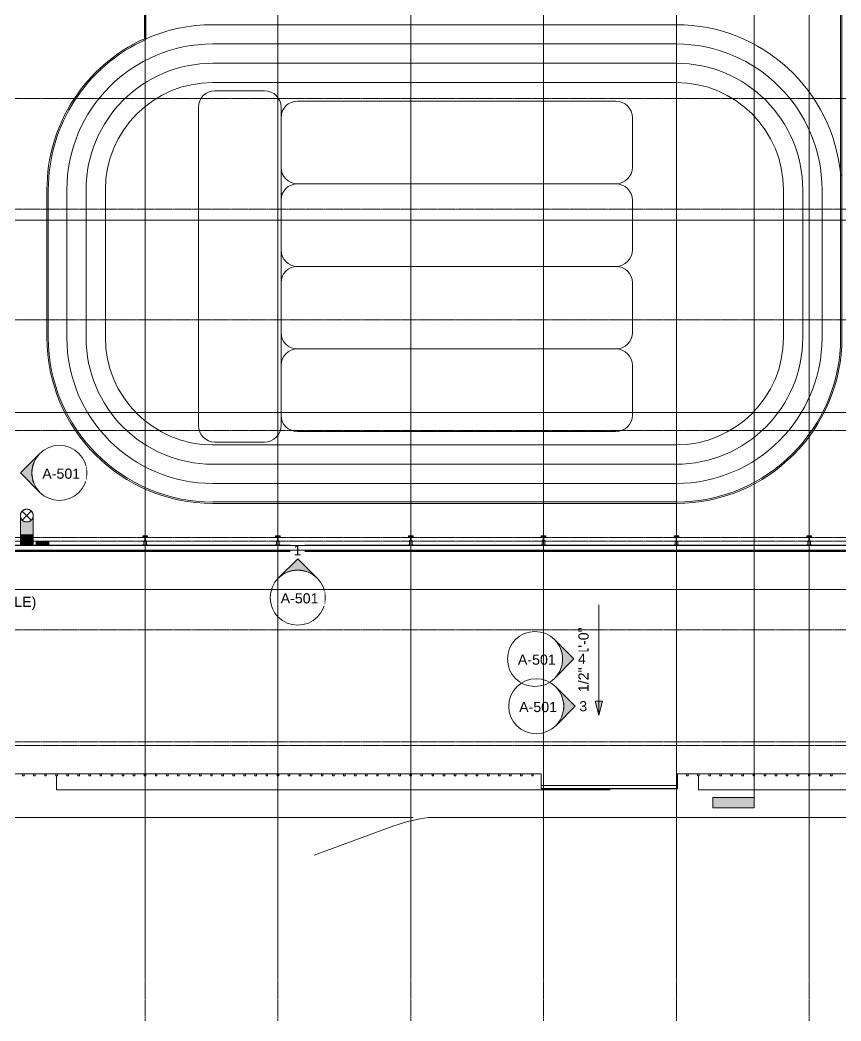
# Model space of a CAD drawing. Header units: inches. Extents: x 21400 to 32519, y -23426 to -19984.
# Drawn here: x 28629 to 30418, y -23396 to -21214 of the extents above; entities that cross this region are included whole.
import ezdxf

# ---------------------------------------------------------------- set-up
doc = ezdxf.new("R2010")
doc.units = ezdxf.units.IN
doc.header["$MEASUREMENT"] = 0
doc.linetypes.add('Grid Line 1_2_', pattern=[0.875, 0.5, -0.125, 0.125, -0.125])
for name, color, linetype, lineweight in [('A-FLOR-HRAL', 11, 'Continuous', 9), ('A-FLOR-OTLN', 90, 'Continuous', 9), ('A-ROOF', 132, 'Continuous', 9), ('A-ROOF-OTLN', 132, 'Continuous', 9), ('A-WALL', 113, 'Continuous', 9), ('Conc', 7, 'Continuous', 9), ('EOP-PR', 4, 'Continuous', 9), ('G-ANNO-DIMS', 111, 'Continuous', 9), ('G-ANNO-SYMB', 111, 'Continuous', 9), ('L-SITE-WALL', 31, 'Continuous', 9), ('M-EQPM-IDEN', 50, 'Continuous', 9), ('M-HVAC-DUCT', 70, 'Continuous', 9), ('M-HVAC-DUCT-ANNO', 70, 'Continuous', 9), ('S-BEAM', 12, 'Continuous', 9), ('S-GRID', 1, 'Continuous', 9)]:
    doc.layers.add(name, color=color, linetype=linetype, lineweight=lineweight)
doc.styles.add('Arial_1', font='arial.ttf', dxfattribs={"height": 22.129491})
pattern_1 = [(225, (30349.074, -22360.053), (23.758788, -23.758788), []), (225, (30349.074, -22396.053), (23.758788, -23.758788), [])]
pattern_2 = [(225, (30059.574, -22360.053), (23.758788, -23.758788), []), (225, (30059.574, -22396.053), (23.758788, -23.758788), [])]
pattern_3 = [(225, (29770.074, -22360.053), (23.758788, -23.758788), []), (225, (29770.074, -22396.053), (23.758788, -23.758788), [])]
pattern_4 = [(225, (29480.574, -22360.053), (23.758788, -23.758788), []), (225, (29480.574, -22396.053), (23.758788, -23.758788), [])]
pattern_5 = [(225, (29191.074, -22360.053), (23.758788, -23.758788), []), (225, (29191.074, -22396.053), (23.758788, -23.758788), [])]
pattern_6 = [(225, (28901.574, -22360.053), (23.758788, -23.758788), []), (225, (28901.574, -22396.053), (23.758788, -23.758788), [])]

# ---------------------------------------------------------------- blocks, each defined once
blk = doc.blocks.new('W-Wide Flange - 8_ WIDE-1052938-Roof Low')
at = {"layer": 'S-BEAM'}
for p, q in [((23088.9, -22349.1), (23082.9, -22349.1)), ((23082.9, -22349.1), (23082.9, -22349.2)), ((23082.9, -22349.2), (23084.6, -22349.2)), ((23082.9, -22349.2), (23082.9, -22350.1)), ((23084.6, -22350.1), (23082.9, -22350.1)), ((23082.9, -22350.1), (23082.9, -22350.2)), ((23082.9, -22350.2), (23088.9, -22350.2)), ((23082.9, -22358.8), (23082.9, -22350.2)), ((23085.5, -22349.2), (23085.5, -22350.1)), ((23086.3, -22350.1), (23086.3, -22349.2)), ((23087.2, -22349.2), (23088.9, -22349.2)), ((23088.9, -22350.1), (23087.2, -22350.1)), ((23088.9, -22349.2), (23088.9, -22349.1)), ((23088.9, -22350.1), (23088.9, -22349.2)), ((23088.9, -22350.2), (23088.9, -22350.1)), ((23088.9, -22358.8), (23088.9, -22350.2))]:
    blk.add_line(p, q, dxfattribs=at)
for centre, start_param, end_param in [((23084.6, -22349.2), 0, 1.570796), ((23084.6, -22350.1), 4.712389, 6.283185), ((23087.2, -22349.2), 1.570796, 3.141593), ((23087.2, -22350.1), 3.141593, 4.712389)]:
    blk.add_ellipse(centre, major_axis=(0.89, 0), ratio=0.041631, start_param=start_param, end_param=end_param, dxfattribs=at)
blk = doc.blocks.new('W-Wide Flange - 8_ WIDE-1052943-Roof Low')
at = {"layer": 'S-BEAM'}
for p, q in [((23378.4, -22348.8), (23372.4, -22348.8)), ((23372.4, -22348.8), (23372.4, -22348.9)), ((23372.4, -22348.9), (23374.1, -22348.9)), ((23372.4, -22348.9), (23372.4, -22349.9)), ((23374.1, -22349.9), (23372.4, -22349.9)), ((23372.4, -22349.9), (23372.4, -22349.9)), ((23372.4, -22349.9), (23378.4, -22349.9)), ((23372.4, -22358.8), (23372.4, -22349.9)), ((23375, -22348.9), (23375, -22349.8)), ((23375.8, -22349.8), (23375.8, -22348.9)), ((23376.7, -22348.9), (23378.4, -22348.9)), ((23378.4, -22349.9), (23376.7, -22349.9)), ((23378.4, -22348.9), (23378.4, -22348.8)), ((23378.4, -22349.9), (23378.4, -22348.9)), ((23378.4, -22349.9), (23378.4, -22349.9)), ((23378.4, -22358.8), (23378.4, -22349.9))]:
    blk.add_line(p, q, dxfattribs=at)
for centre, start_param, end_param in [((23374.1, -22348.9), 0, 1.570796), ((23374.1, -22349.8), 4.712389, 6.283185), ((23376.7, -22348.9), 1.570796, 3.141593), ((23376.7, -22349.8), 3.141593, 4.712389)]:
    blk.add_ellipse(centre, major_axis=(0.89, 0), ratio=0.041631, start_param=start_param, end_param=end_param, dxfattribs=at)
blk = doc.blocks.new('W-Wide Flange - 8_ WIDE-1052948-Roof Low')
at = {"layer": 'S-BEAM'}
for p, q in [((23661.9, -22348.6), (23663.6, -22348.6)), ((23667.9, -22348.6), (23661.9, -22348.6)), ((23661.9, -22348.6), (23661.9, -22348.6)), ((23661.9, -22348.6), (23661.9, -22349.6)), ((23663.6, -22349.6), (23661.9, -22349.6)), ((23661.9, -22349.6), (23661.9, -22349.6)), ((23661.9, -22349.6), (23667.9, -22349.6)), ((23661.9, -22358.8), (23661.9, -22349.6)), ((23664.5, -22348.6), (23664.5, -22349.5)), ((23665.3, -22349.5), (23665.3, -22348.6)), ((23666.2, -22348.6), (23667.9, -22348.6)), ((23667.9, -22349.6), (23666.2, -22349.6)), ((23667.9, -22348.6), (23667.9, -22348.6)), ((23667.9, -22349.6), (23667.9, -22348.6)), ((23667.9, -22349.6), (23667.9, -22349.6)), ((23667.9, -22358.8), (23667.9, -22349.6))]:
    blk.add_line(p, q, dxfattribs=at)
for centre, start_param, end_param in [((23663.6, -22348.6), 0, 1.570796), ((23663.6, -22349.5), 4.712389, 6.283185), ((23666.2, -22348.6), 1.570796, 3.141593), ((23666.2, -22349.5), 3.141593, 4.712389)]:
    blk.add_ellipse(centre, major_axis=(0.89, 0), ratio=0.041631, start_param=start_param, end_param=end_param, dxfattribs=at)
blk = doc.blocks.new('W-Wide Flange - 8_ WIDE-1053124-Roof Low')
at = {"layer": 'S-BEAM'}
for p, q in [((24246.9, -22349.6), (24240.9, -22349.6)), ((24240.9, -22349.6), (24240.9, -22349.7)), ((24240.9, -22349.7), (24242.6, -22349.7)), ((24240.9, -22349.7), (24240.9, -22350.6)), ((24242.6, -22350.6), (24240.9, -22350.6)), ((24240.9, -22350.6), (24240.9, -22350.7)), ((24240.9, -22350.7), (24246.9, -22350.7)), ((24240.9, -22358.8), (24240.9, -22350.7)), ((24243.5, -22349.7), (24243.5, -22350.6)), ((24244.3, -22350.6), (24244.3, -22349.7)), ((24245.2, -22349.7), (24246.9, -22349.7)), ((24246.9, -22350.6), (24245.2, -22350.6)), ((24246.9, -22349.7), (24246.9, -22349.6)), ((24246.9, -22350.6), (24246.9, -22349.7)), ((24246.9, -22350.7), (24246.9, -22350.6)), ((24246.9, -22358.8), (24246.9, -22350.7))]:
    blk.add_line(p, q, dxfattribs=at)
for centre, start_param, end_param in [((24242.6, -22349.7), 0, 1.570796), ((24242.6, -22350.6), 4.712389, 6.283185), ((24245.2, -22349.7), 1.570796, 3.141593), ((24245.2, -22350.6), 3.141593, 4.712389)]:
    blk.add_ellipse(centre, major_axis=(0.89, 0), ratio=0.041631, start_param=start_param, end_param=end_param, dxfattribs=at)
blk = doc.blocks.new('Girt_C - 10_D-1031050-Roof Low')
at = {"layer": 'S-BEAM'}
for p, q in [((26279.3, -22359.6), (22799.4, -22359.6)), ((22791.4, -22369.6), (26273.4, -22369.6))]:
    blk.add_line(p, q, dxfattribs=at)
blk = doc.blocks.new('Round Elbow - 1_5 D-V7-Roof Low')
at = {"layer": 'M-HVAC-DUCT'}
for points in [[(22820.9, -22336.1), (22827.9, -22336.1), (22827.9, -22308.1), (22824.9, -22307.7), (22823.1, -22307.2), (22820.9, -22306.2), (22818.9, -22304.8), (22817.2, -22303.1), (22815.6, -22300.6), (22814.7, -22298.8), (22814.1, -22296.5), (22813.9, -22295), (22813.9, -22336.1), (22818.9, -22336.1)], [(22840, -22336.1), (22841.9, -22336.1), (22841.9, -22294.1), (22841.7, -22296.6), (22840.9, -22299.1), (22839.8, -22301.4), (22838.2, -22303.5), (22836.3, -22305.2), (22834.1, -22306.6), (22831.7, -22307.5), (22829.2, -22308), (22827.9, -22308.1), (22827.9, -22336.1), (22839, -22336.1)]]:
    blk.add_hatch(color=256, dxfattribs=at).paths.add_polyline_path(points, flags=0)
h = blk.add_hatch(color=256, dxfattribs=at)
h.paths.add_polyline_path([(22827.9, -22308.1), (22827.6, -22308), (22827.2, -22308)], flags=0)
h.paths.add_polyline_path([(22829.7, -22307.9), (22830.8, -22307.7), (22830.2, -22307.8)], flags=0)
h.paths.add_polyline_path([(22832.2, -22307.3), (22832.7, -22307.2), (22833.5, -22306.8)], flags=0)
h.paths.add_polyline_path([(22834.5, -22306.4), (22834.9, -22306.2), (22834.6, -22306.3)], flags=0)
h.paths.add_polyline_path([(22836.6, -22305), (22836.9, -22304.8), (22836.7, -22304.8)], flags=0)
h.paths.add_polyline_path([(22838.4, -22303.3), (22839, -22302.5), (22838.7, -22302.9)], flags=0)
h.paths.add_polyline_path([(22839.9, -22301.2), (22840, -22301.1), (22840.6, -22299.9)], flags=0)
h.paths.add_polyline_path([(22841, -22299), (22841, -22298.8), (22841, -22298.9)], flags=0)
h.paths.add_polyline_path([(22841.7, -22296.6), (22841.7, -22296.5), (22841.7, -22296.5)], flags=0)
for p, q in [((22827.9, -22336.1), (22813.9, -22336.1)), ((22841.9, -22336.1), (22827.9, -22336.1))]:
    blk.add_line(p, q, dxfattribs=at)
at = {"layer": 'M-HVAC-DUCT', "flags": 128}
for points in [[(22813.9, -22294.1), (22813.9, -22293.5), (22813.9, -22292.9), (22814, -22292.4), (22814.1, -22291.8), (22814.1, -22291.5)], [(22813.9, -22336.1), (22813.9, -22334.4), (22813.9, -22332.7), (22813.9, -22331), (22813.9, -22329.4), (22813.9, -22327.7), (22813.9, -22326.1), (22813.9, -22324.4), (22813.9, -22322.8), (22813.9, -22321.3), (22813.9, -22319.7), (22813.9, -22318.2), (22813.9, -22316.7), (22813.9, -22315.2), (22813.9, -22313.7), (22813.9, -22312.3), (22813.9, -22311), (22813.9, -22309.6), (22813.9, -22308.4), (22813.9, -22307.1), (22813.9, -22305.9), (22813.9, -22304.8), (22813.9, -22303.7), (22813.9, -22302.6), (22813.9, -22301.6), (22813.9, -22300.7), (22813.9, -22299.8), (22813.9, -22299), (22813.9, -22298.2), (22813.9, -22297.5), (22813.9, -22296.9), (22813.9, -22296.3), (22813.9, -22295.8), (22813.9, -22295.4), (22813.9, -22295), (22813.9, -22294.7), (22813.9, -22294.4), (22813.9, -22294.2), (22813.9, -22294.1), (22813.9, -22294.1)], [(22814.1, -22291.5), (22814.2, -22291.3), (22814.3, -22290.7), (22814.4, -22290.2), (22814.6, -22289.6), (22814.8, -22289.1)], [(22814.8, -22289), (22815, -22288.6), (22815.2, -22288.1), (22815.5, -22287.6), (22815.7, -22287.1), (22816, -22286.6), (22816.3, -22286.1), (22816.7, -22285.7), (22817, -22285.2), (22817.4, -22284.8), (22817.7, -22284.4), (22818.1, -22284), (22818.5, -22283.6), (22819, -22283.3), (22819.4, -22282.9), (22819.9, -22282.6), (22820.3, -22282.3), (22820.8, -22282), (22821.3, -22281.7), (22821.6, -22281.5)], [(22821.7, -22281.5), (22821.8, -22281.5), (22822.3, -22281.2), (22822.8, -22281), (22823.3, -22280.8), (22823.9, -22280.6), (22824.4, -22280.5), (22825, -22280.4), (22825.5, -22280.3), (22826.1, -22280.2), (22826.6, -22280.1), (22827.2, -22280.1), (22827.7, -22280.1), (22827.9, -22280.1)], [(22827.9, -22280.1), (22828.5, -22280.1), (22829, -22280.1), (22829.6, -22280.2), (22830.1, -22280.2), (22830.7, -22280.3), (22831.2, -22280.5), (22831.8, -22280.6), (22832.3, -22280.8), (22832.8, -22281), (22833.3, -22281.2), (22833.9, -22281.4), (22834.4, -22281.6), (22834.8, -22281.9), (22835.3, -22282.2), (22835.8, -22282.5), (22836.3, -22282.8), (22836.7, -22283.2), (22837.1, -22283.5), (22837.5, -22283.9), (22837.9, -22284.3), (22838.3, -22284.7), (22838.7, -22285.1), (22839, -22285.6), (22839.4, -22286), (22839.7, -22286.5), (22840, -22287), (22840.2, -22287.5), (22840.5, -22288), (22840.7, -22288.5), (22840.9, -22289), (22841.1, -22289.5), (22841.3, -22290), (22841.5, -22290.6), (22841.6, -22291.1), (22841.7, -22291.7), (22841.8, -22292.2), (22841.8, -22292.8), (22841.9, -22293.3), (22841.9, -22293.9), (22841.9, -22294.1)], [(22841.9, -22294.1), (22841.9, -22294.2), (22841.9, -22294.4), (22841.9, -22294.6), (22841.9, -22294.9), (22841.9, -22295.3), (22841.9, -22295.7), (22841.9, -22296.2), (22841.9, -22296.7), (22841.9, -22297.4), (22841.9, -22298.1), (22841.9, -22298.8), (22841.9, -22299.6), (22841.9, -22300.5), (22841.9, -22301.4), (22841.9, -22302.4), (22841.9, -22303.4), (22841.9, -22304.5), (22841.9, -22305.6), (22841.9, -22306.8), (22841.9, -22308), (22841.9, -22309.3), (22841.9, -22310.6), (22841.9, -22312), (22841.9, -22313.4), (22841.9, -22314.8), (22841.9, -22316.3), (22841.9, -22317.8), (22841.9, -22319.3), (22841.9, -22320.8), (22841.9, -22322.4), (22841.9, -22324), (22841.9, -22325.6), (22841.9, -22327.3), (22841.9, -22328.9), (22841.9, -22330.6), (22841.9, -22332.2), (22841.9, -22333.9), (22841.9, -22335.6), (22841.9, -22336.1)]]:
    blk.add_lwpolyline(points, dxfattribs=at)
at = {"layer": 'M-HVAC-DUCT'}
for start, end in [(170, 180), (180, 190), (159.3901, 166.2756), (193.7244, 200.6099), (149.0836, 155.296), (138.7756, 144.7085), (128.4657, 134.2517), (118.1534, 123.8542), (107.8378, 113.4886), (97.5179, 103.1421), (90, 92.8079), (87.1921, 90), (76.8579, 82.4821), (66.5114, 72.1622), (56.1458, 61.8466), (45.7483, 51.5343), (35.2915, 41.2244), (24.704, 30.9164), (13.7244, 20.6099), (339.3901, 346.2756), (0, 10), (350, 0), (204.704, 210.9164), (215.2915, 221.2244), (225.7483, 231.5343), (236.1458, 241.8466), (246.5114, 252.1622), (256.8579, 262.4821), (267.1921, 270), (270, 272.8079), (277.5179, 283.1421), (287.8378, 293.4886), (298.1534, 303.8542), (308.4657, 314.2517), (318.7756, 324.7085), (329.0836, 335.296)]:
    blk.add_arc((22827.9, -22294.1), 14, start, end, dxfattribs=at)
blk = doc.blocks.new('Top Rail Type - Top Rail_Internal_-939601-Roof Low')
at = {"layer": 'A-FLOR-HRAL'}
for p, q in [((24604.9, -21134.4), (24601.9, -21134.4)), ((24601.9, -21134.4), (24601.9, -21906.1)), ((24604.9, -21134.4), (24604.9, -21906.1)), ((23084.4, -21165.6), (23087.4, -21165.6)), ((23084.4, -21254.6), (23084.4, -21165.6)), ((23087.4, -21256.6), (23087.4, -21165.6)), ((22871.7, -21906.1), (22871.7, -21584.1)), ((22874.8, -21906.1), (22874.8, -21584.1)), ((24243.4, -22264.5), (23233.3, -22264.5)), ((24243.4, -22267.6), (23233.3, -22267.6))]:
    blk.add_line(p, q, dxfattribs=at)
for centre, radius, start, end in [((23233.3, -21584.1), 361.5, 114.3202, 180), ((23233.3, -21584.1), 358.5, 114.0064, 180), ((23233.3, -21906.1), 361.5, 180, 270), ((23233.3, -21906.1), 358.5, 180, 270), ((24243.4, -21906.1), 358.5, 270, 0), ((24243.4, -21906.1), 361.5, 270, 0)]:
    blk.add_arc(centre, radius, start, end, dxfattribs=at)
blk = doc.blocks.new('Dimension Lumber - 4x8-1038247-Roof Low')
at = {"layer": 'S-BEAM'}
for p, q in [((22794.6, -22857.3), (22794.6, -22861.3)), ((22798.1, -22861.3), (22794.6, -22861.3)), ((22798.1, -22861.3), (22798.1, -22857.3))]:
    blk.add_line(p, q, dxfattribs=at)
blk = doc.blocks.new('columns and girder2 - one-V14-Roof Low')
at = {"layer": 'S-BEAM'}
h = blk.add_hatch(dxfattribs=at)
h.set_pattern_fill('FP_12', color=256, style=0, pattern_type=2)
h.set_pattern_definition(pattern_1)
h.paths.add_polyline_path([(3, -1.3), (3, -2), (5, -2), (5, -1.3)], flags=0)
h.paths.add_polyline_path([(-5, -1.3), (-5, -2), (-3, -2), (-3, -1.3)], flags=0)
h.paths.add_polyline_path([(5, -20), (-5, -20), (-5, -21.5), (5, -21.5)], flags=0)
h.paths.add_polyline_path([(-5, -1204.8), (-5, -1206.3), (5, -1206.3), (5, -1204.8)], flags=0)
h.paths.add_polyline_path([(-5, -1224.3), (-5, -1225.8), (5, -1225.8), (5, -1224.3)], flags=0)
h = blk.add_hatch(dxfattribs=at)
h.set_pattern_fill('FP_12', color=256, style=0, pattern_type=2)
h.set_pattern_definition(pattern_1)
h.paths.add_polyline_path([(-0.4, -9.9), (-0.4, -10), (0.1, -9.9)], flags=0)
h.paths.add_polyline_path([(0.5, -11), (-0.6, -11), (-0.6, -20), (0.6, -20), (0.6, -11)], flags=0)
h.paths.add_polyline_path([(-0.6, -1206.3), (-0.6, -1224.3), (0.6, -1224.3), (0.6, -1206.3)], flags=0)
at = {"layer": 'S-BEAM', "lineweight": 15}
for p, q in [((-5, -1.3), (-5, -2)), ((-5, -2), (-3, -2)), ((5, -20), (-5, -20)), ((-5, -20), (-5, -21.5)), ((-5, -21.5), (5, -21.5)), ((-0.6, -11), (-0.6, -20)), ((-0.6, -20), (0.6, -20)), ((0.6, -20), (0.6, -11)), ((3, -2), (5, -2)), ((5, -2), (5, -1.3)), ((5, -21.5), (5, -20)), ((5, -1204.8), (-5, -1204.8)), ((-5, -1204.8), (-5, -1206.3)), ((-5, -1206.3), (5, -1206.3)), ((0.6, -1206.3), (-0.6, -1206.3)), ((-0.6, -1206.3), (-0.6, -1224.3)), ((0.6, -1224.3), (0.6, -1206.3)), ((5, -1206.3), (5, -1204.8)), ((5, -1224.3), (-5, -1224.3)), ((-5, -1224.3), (-5, -1225.8)), ((-0.6, -1224.3), (0.6, -1224.3)), ((5, -1225.8), (5, -1224.3))]:
    blk.add_line(p, q, dxfattribs=at)
blk = doc.blocks.new('columns and girder2 - one-V15-Roof Low')
at = {"layer": 'S-BEAM'}
h = blk.add_hatch(dxfattribs=at)
h.set_pattern_fill('FP_13', color=256, style=0, pattern_type=2)
h.set_pattern_definition(pattern_2)
h.paths.add_polyline_path([(5, -1.3), (3, -1.3), (3, -2), (5, -2)], flags=0)
h.paths.add_polyline_path([(-3, -1.3), (-5, -1.3), (-5, -2), (-3, -2), (-3, -1.7)], flags=0)
h.paths.add_polyline_path([(5, -20), (-5, -20), (-5, -21.5), (5, -21.5)], flags=0)
h.paths.add_polyline_path([(-5, -1204.8), (-5, -1206.3), (5, -1206.3), (5, -1204.8)], flags=0)
h.paths.add_polyline_path([(5, -1224.3), (-5, -1224.3), (-5, -1225.8), (5, -1225.8)], flags=0)
h = blk.add_hatch(dxfattribs=at)
h.set_pattern_fill('FP_13', color=256, style=0, pattern_type=2)
h.set_pattern_definition(pattern_2)
h.paths.add_polyline_path([(0.6, -10.5), (-0.6, -10.5), (-0.6, -20), (0.6, -20)], flags=0)
h.paths.add_polyline_path([(-0.6, -1206.3), (-0.6, -1224.3), (0.6, -1224.3), (0.6, -1206.3)], flags=0)
at = {"layer": 'S-BEAM', "lineweight": 15}
for p, q in [((-5, -1.3), (-5, -2)), ((-5, -2), (-3, -2)), ((5, -20), (-5, -20)), ((-5, -20), (-5, -21.5)), ((-5, -21.5), (5, -21.5)), ((-0.6, -10.5), (-0.6, -20)), ((-0.6, -20), (0.6, -20)), ((0.6, -20), (0.6, -10.5)), ((3, -2), (5, -2)), ((5, -2), (5, -1.3)), ((5, -21.5), (5, -20)), ((5, -1204.8), (-5, -1204.8)), ((-5, -1204.8), (-5, -1206.3)), ((-5, -1206.3), (5, -1206.3)), ((0.6, -1206.3), (-0.6, -1206.3)), ((-0.6, -1206.3), (-0.6, -1224.3)), ((0.6, -1224.3), (0.6, -1206.3)), ((5, -1206.3), (5, -1204.8)), ((5, -1224.3), (-5, -1224.3)), ((-5, -1224.3), (-5, -1225.8)), ((-0.6, -1224.3), (0.6, -1224.3)), ((5, -1225.8), (5, -1224.3))]:
    blk.add_line(p, q, dxfattribs=at)
blk = doc.blocks.new('columns and girder2 - one-V16-Roof Low')
at = {"layer": 'S-BEAM'}
h = blk.add_hatch(dxfattribs=at)
h.set_pattern_fill('FP_14', color=256, style=0, pattern_type=2)
h.set_pattern_definition(pattern_3)
h.paths.add_polyline_path([(5, -1.3), (3, -1.3), (3, -2), (5, -2)], flags=0)
h.paths.add_polyline_path([(-3, -1.3), (-5, -1.3), (-5, -2), (-3, -2), (-3, -1.7)], flags=0)
h.paths.add_polyline_path([(5, -20), (-5, -20), (-5, -21.5), (5, -21.5)], flags=0)
h.paths.add_polyline_path([(-5, -1204.8), (-5, -1206.3), (5, -1206.3), (5, -1204.8)], flags=0)
h.paths.add_polyline_path([(5, -1224.3), (-5, -1224.3), (-5, -1225.8), (5, -1225.8)], flags=0)
h = blk.add_hatch(dxfattribs=at)
h.set_pattern_fill('FP_14', color=256, style=0, pattern_type=2)
h.set_pattern_definition(pattern_3)
h.paths.add_polyline_path([(-0.4, -10.5), (-0.4, -10.5), (0, -10.5)], flags=0)
h.paths.add_polyline_path([(-0.4, -11.4), (0, -11.4), (0, -11.4)], flags=0)
h.paths.add_polyline_path([(0.6, -11.5), (-0.6, -11.5), (-0.6, -20), (0.6, -20)], flags=0)
h.paths.add_polyline_path([(-0.6, -1206.3), (-0.6, -1224.3), (0.6, -1224.3), (0.6, -1206.3)], flags=0)
at = {"layer": 'S-BEAM', "lineweight": 15}
for p, q in [((-5, -1.3), (-5, -2)), ((-5, -2), (-3, -2)), ((5, -20), (-5, -20)), ((-5, -20), (-5, -21.5)), ((-5, -21.5), (5, -21.5)), ((-0.6, -11.5), (-0.6, -20)), ((-0.6, -20), (0.6, -20)), ((0.6, -20), (0.6, -11.5)), ((3, -2), (5, -2)), ((5, -2), (5, -1.3)), ((5, -21.5), (5, -20)), ((5, -1204.8), (-5, -1204.8)), ((-5, -1204.8), (-5, -1206.3)), ((-5, -1206.3), (5, -1206.3)), ((0.6, -1206.3), (-0.6, -1206.3)), ((-0.6, -1206.3), (-0.6, -1224.3)), ((0.6, -1224.3), (0.6, -1206.3)), ((5, -1206.3), (5, -1204.8)), ((5, -1224.3), (-5, -1224.3)), ((-5, -1224.3), (-5, -1225.8)), ((-0.6, -1224.3), (0.6, -1224.3)), ((5, -1225.8), (5, -1224.3))]:
    blk.add_line(p, q, dxfattribs=at)
blk = doc.blocks.new('columns and girder2 - one-V17-Roof Low')
at = {"layer": 'S-BEAM'}
h = blk.add_hatch(dxfattribs=at)
h.set_pattern_fill('FP_15', color=256, style=0, pattern_type=2)
h.set_pattern_definition(pattern_4)
h.paths.add_polyline_path([(-5, -1.3), (-5, -2), (-3, -2), (-3, -1.3), (-3.5, -1.3)], flags=0)
h.paths.add_polyline_path([(5, -1.3), (3, -1.3), (3, -2), (5, -2)], flags=0)
h.paths.add_polyline_path([(-3.5, -20), (-5, -20), (-5, -21.5), (5, -21.5), (5, -20)], flags=0)
h.paths.add_polyline_path([(5, -1204.8), (-5, -1204.8), (-5, -1206.3), (5, -1206.3)], flags=0)
h.paths.add_polyline_path([(-5, -1224.3), (-5, -1225.8), (5, -1225.8), (5, -1224.3)], flags=0)
h = blk.add_hatch(dxfattribs=at)
h.set_pattern_fill('FP_15', color=256, style=0, pattern_type=2)
h.set_pattern_definition(pattern_4)
h.paths.add_polyline_path([(0.6, -11.5), (-0.6, -11.5), (-0.6, -20), (0.6, -20)], flags=0)
h.paths.add_polyline_path([(-0.6, -1206.3), (-0.6, -1224.3), (0.6, -1224.3), (0.6, -1206.3)], flags=0)
at = {"layer": 'S-BEAM', "lineweight": 15}
for p, q in [((-5, -1.3), (-5, -2)), ((-5, -2), (-3, -2)), ((5, -20), (-5, -20)), ((-5, -20), (-5, -21.5)), ((-5, -21.5), (5, -21.5)), ((-0.6, -11.5), (-0.6, -20)), ((-0.6, -20), (0.6, -20)), ((0.6, -20), (0.6, -11.5)), ((3, -2), (5, -2)), ((5, -2), (5, -1.3)), ((5, -21.5), (5, -20)), ((5, -1204.8), (-5, -1204.8)), ((-5, -1204.8), (-5, -1206.3)), ((-5, -1206.3), (5, -1206.3)), ((0.6, -1206.3), (-0.6, -1206.3)), ((-0.6, -1206.3), (-0.6, -1224.3)), ((0.6, -1224.3), (0.6, -1206.3)), ((5, -1206.3), (5, -1204.8)), ((5, -1224.3), (-5, -1224.3)), ((-5, -1224.3), (-5, -1225.8)), ((-0.6, -1224.3), (0.6, -1224.3)), ((5, -1225.8), (5, -1224.3))]:
    blk.add_line(p, q, dxfattribs=at)
blk = doc.blocks.new('columns and girder2 - one-V18-Roof Low')
at = {"layer": 'S-BEAM'}
h = blk.add_hatch(dxfattribs=at)
h.set_pattern_fill('FP_16', color=256, style=0, pattern_type=2)
h.set_pattern_definition(pattern_5)
h.paths.add_polyline_path([(5, -1.3), (3, -1.3), (3, -2), (5, -2)], flags=0)
h.paths.add_polyline_path([(-5, -1.3), (-5, -2), (-3, -2), (-3, -1.3)], flags=0)
h.paths.add_polyline_path([(5, -20), (-5, -20), (-5, -21.5), (5, -21.5)], flags=0)
h.paths.add_polyline_path([(-5, -1204.8), (-5, -1206.3), (5, -1206.3), (5, -1204.8)], flags=0)
h.paths.add_polyline_path([(-5, -1224.3), (-5, -1225.8), (5, -1225.8), (5, -1224.3)], flags=0)
h = blk.add_hatch(dxfattribs=at)
h.set_pattern_fill('FP_16', color=256, style=0, pattern_type=2)
h.set_pattern_definition(pattern_5)
h.paths.add_polyline_path([(-0.4, -10.2), (-0.4, -10.2), (0.1, -10.2)], flags=0)
h.paths.add_polyline_path([(-0.4, -11.1), (0, -11.1), (0, -11.1)], flags=0)
h.paths.add_polyline_path([(0.6, -11.2), (-0.6, -11.2), (-0.6, -20), (0.6, -20)], flags=0)
h.paths.add_polyline_path([(-0.6, -1206.3), (-0.6, -1224.3), (0.6, -1224.3), (0.6, -1206.3)], flags=0)
at = {"layer": 'S-BEAM', "lineweight": 15}
for p, q in [((-5, -1.3), (-5, -2)), ((-5, -2), (-3, -2)), ((5, -20), (-5, -20)), ((-5, -20), (-5, -21.5)), ((-5, -21.5), (5, -21.5)), ((-0.6, -11.2), (-0.6, -20)), ((-0.6, -20), (0.6, -20)), ((0.6, -20), (0.6, -11.2)), ((3, -2), (5, -2)), ((5, -2), (5, -1.3)), ((5, -21.5), (5, -20)), ((5, -1204.8), (-5, -1204.8)), ((-5, -1204.8), (-5, -1206.3)), ((-5, -1206.3), (5, -1206.3)), ((0.6, -1206.3), (-0.6, -1206.3)), ((-0.6, -1206.3), (-0.6, -1224.3)), ((0.6, -1224.3), (0.6, -1206.3)), ((5, -1206.3), (5, -1204.8)), ((5, -1224.3), (-5, -1224.3)), ((-5, -1224.3), (-5, -1225.8)), ((-0.6, -1224.3), (0.6, -1224.3)), ((5, -1225.8), (5, -1224.3))]:
    blk.add_line(p, q, dxfattribs=at)
blk = doc.blocks.new('columns and girder2 - one-V19-Roof Low')
at = {"layer": 'S-BEAM'}
h = blk.add_hatch(dxfattribs=at)
h.set_pattern_fill('FP_17', color=256, style=0, pattern_type=2)
h.set_pattern_definition(pattern_6)
h.paths.add_polyline_path([(5, -1.3), (3, -1.3), (3, -2), (5, -2)], flags=0)
h.paths.add_polyline_path([(-3, -1.3), (-5, -1.3), (-5, -2), (-3, -2), (-3, -1.7)], flags=0)
h.paths.add_polyline_path([(5, -20), (-5, -20), (-5, -21.5), (5, -21.5)], flags=0)
h.paths.add_polyline_path([(-5, -1204.8), (-5, -1206.3), (5, -1206.3), (5, -1204.8)], flags=0)
h.paths.add_polyline_path([(5, -1224.3), (-5, -1224.3), (-5, -1225.8), (5, -1225.8)], flags=0)
h = blk.add_hatch(dxfattribs=at)
h.set_pattern_fill('FP_17', color=256, style=0, pattern_type=2)
h.set_pattern_definition(pattern_6)
h.paths.add_polyline_path([(0.5, -11), (-0.6, -11), (-0.6, -20), (0.6, -20), (0.6, -11)], flags=0)
h.paths.add_polyline_path([(-0.6, -1206.3), (-0.6, -1224.3), (0.6, -1224.3), (0.6, -1206.3)], flags=0)
at = {"layer": 'S-BEAM', "lineweight": 15}
for p, q in [((-5, -1.3), (-5, -2)), ((-5, -2), (-3, -2)), ((5, -20), (-5, -20)), ((-5, -20), (-5, -21.5)), ((-5, -21.5), (5, -21.5)), ((-0.6, -11), (-0.6, -20)), ((-0.6, -20), (0.6, -20)), ((0.6, -20), (0.6, -11)), ((3, -2), (5, -2)), ((5, -2), (5, -1.3)), ((5, -21.5), (5, -20)), ((5, -1204.8), (-5, -1204.8)), ((-5, -1204.8), (-5, -1206.3)), ((-5, -1206.3), (5, -1206.3)), ((0.6, -1206.3), (-0.6, -1206.3)), ((-0.6, -1206.3), (-0.6, -1224.3)), ((0.6, -1224.3), (0.6, -1206.3)), ((5, -1206.3), (5, -1204.8)), ((5, -1224.3), (-5, -1224.3)), ((-5, -1224.3), (-5, -1225.8)), ((-0.6, -1224.3), (0.6, -1224.3)), ((5, -1225.8), (5, -1224.3))]:
    blk.add_line(p, q, dxfattribs=at)
blk = doc.blocks.new('Section - 3_32_ x 3_8_-18514-Roof Low')
at = {"layer": 'G-ANNO-SYMB'}
blk.add_hatch(color=256, dxfattribs=at).paths.add_polyline_path([(0, 0.375), (0, 0), (-0.09375, 0), (-0.09375, 0.375)], flags=0)
for p, q in [((0, 0.375), (-0.09375, 0.375)), ((-0.09375, 0.375), (-0.09375, 0)), ((0, 0), (0, 0.375)), ((-0.09375, 0), (0, 0))]:
    blk.add_line(p, q, dxfattribs=at)
blk = doc.blocks.new('Elevation - Filled Arrow-93797-Roof Low')
at = {"layer": 'G-ANNO-SYMB'}
blk.add_circle((0, 0), 0.25, dxfattribs=at)
blk = doc.blocks.new('Elevation - Filled Arrow-93526-Roof Low')
at = {"layer": 'G-ANNO-SYMB'}
h = blk.add_hatch(color=256, dxfattribs=at)
edge = h.paths.add_edge_path(flags=0)
edge.add_line((0, 0.3536), (0.1768, 0.1768))
edge.add_arc((0, 0), 0.25, 45, 135)
edge.add_line((-0.1768, 0.1768), (0, 0.3536))
for p, q in [((0, 0.3536), (-0.1768, 0.1768)), ((0, 0.3536), (-0.1768, 0.1768)), ((0.1768, 0.1768), (0, 0.3536)), ((0.1768, 0.1768), (0, 0.3536))]:
    blk.add_line(p, q, dxfattribs=at)
blk.add_arc((0, 0), 0.25, 45, 135, dxfattribs=at)

msp = doc.modelspace()

# ---------------------------------------------------------------- hatches: boundary and pattern name
at = {"layer": 'G-ANNO-DIMS'}
msp.add_hatch(color=256, dxfattribs=at).paths.add_polyline_path([(29890.8, -22728.9), (29898.9, -22698.9), (29882.8, -22698.9)], flags=0)
at = {"layer": 'M-HVAC-DUCT'}
for points in [[(28636.8, -22358.8), (28643.6, -22358.8), (28643.6, -22336.1), (28629.6, -22336.1), (28629.6, -22358.8), (28636.6, -22358.8)], [(28657.4, -22358.8), (28657.6, -22358.8), (28657.6, -22336.1), (28643.6, -22336.1), (28643.6, -22358.8), (28656.8, -22358.8)], [(28675.6, -22358.8), (28678, -22358.8), (28678, -22352.5), (28669, -22352.3), (28664.8, -22352.1), (28664, -22351.9), (28664, -22358.8), (28673.7, -22358.8)], [(28675.6, -22352.5), (28685, -22352.4), (28690.1, -22352.2), (28691.8, -22352), (28691.8, -22351.8), (28688.7, -22351.5), (28680.4, -22351.3), (28671, -22351.4), (28665.9, -22351.6), (28664.2, -22351.8), (28664.2, -22352), (28667.3, -22352.3), (28671.9, -22352.4)], [(28691.8, -22358.8), (28692, -22358.8), (28692, -22351.9), (28691.8, -22352), (28690.1, -22352.2), (28685, -22352.4), (28678, -22352.5), (28678, -22358.8), (28691.8, -22358.8)]]:
    msp.add_hatch(color=256, dxfattribs=at).paths.add_polyline_path(points, flags=0)

# ---------------------------------------------------------------- linework, layer by layer
at = {"layer": 'A-FLOR-OTLN'}
for p, q in [((29048.9, -21224.1), (30059.1, -21224.1)), ((29048.9, -21266.1), (30059.1, -21266.1)), ((29048.9, -21308.1), (30059.1, -21308.1)), ((29048.9, -21350.1), (30059.1, -21350.1)), ((29053.8, -21368.1), (29161.8, -21368.1)), ((29233.8, -21390.8), (29927.6, -21390.8)), ((29017.8, -22097.8), (29017.8, -21404.1)), ((29197.8, -21404.1), (29197.8, -22097.8)), ((29963.6, -21426.8), (29963.6, -21534.9)), ((29927.6, -21570.9), (29233.8, -21570.9)), ((28730.9, -21906.1), (28730.9, -21584.1)), ((28772.9, -21906.1), (28772.9, -21584.1)), ((28814.9, -21906.1), (28814.9, -21584.1)), ((30293.1, -21584.1), (30293.1, -21906.1)), ((30335.1, -21584.1), (30335.1, -21906.1)), ((30377.1, -21584.1), (30377.1, -21906.1)), ((29963.6, -21606.9), (29963.6, -21714.9)), ((29927.6, -21750.9), (29233.8, -21750.9)), ((29963.6, -21786.9), (29963.6, -21895)), ((29927.6, -21931), (29233.8, -21931)), ((29963.6, -21967), (29963.6, -22075.1)), ((29927.6, -22111.1), (29233.8, -22111.1)), ((30059.1, -22140.1), (29048.9, -22140.1)), ((29161.8, -22133.8), (29053.8, -22133.8)), ((30059.1, -22182.1), (29048.9, -22182.1)), ((30059.1, -22224.1), (29048.9, -22224.1))]:
    msp.add_line(p, q, dxfattribs=at)
for centre, radius, start, end in [((29048.9, -21584.1), 360, 90, 113.9045), ((30059.1, -21584.1), 360, 4.9772, 90), ((29048.9, -21584.1), 318, 90, 180), ((30059.1, -21584.1), 318, 0, 90), ((29048.9, -21584.1), 276, 90, 180), ((30059.1, -21584.1), 276, 0, 90), ((29048.9, -21584.1), 234, 90, 180), ((30059.1, -21584.1), 234, 0, 90), ((29053.8, -21404.1), 36, 90, 180), ((29161.8, -21404.1), 36, 0, 90), ((29233.8, -21426.8), 36, 90, 180), ((29927.6, -21426.8), 36, 0, 90), ((29233.8, -21534.9), 36, 180, 270), ((29927.6, -21534.9), 36, 270, 0), ((29233.8, -21606.9), 36, 90, 180), ((29927.6, -21606.9), 36, 0, 90), ((29233.8, -21714.9), 36, 180, 270), ((29927.6, -21714.9), 36, 270, 0), ((29233.8, -21786.9), 36, 90, 180), ((29927.6, -21786.9), 36, 0, 90), ((29233.8, -21895), 36, 180, 270), ((29927.6, -21895), 36, 270, 0), ((29048.9, -21906.1), 318, 180, 270), ((29048.9, -21906.1), 276, 180, 270), ((29048.9, -21906.1), 234, 180, 270), ((30059.1, -21906.1), 234, 270, 0), ((30059.1, -21906.1), 276, 270, 0), ((30059.1, -21906.1), 318, 270, 0), ((29233.8, -21967), 36, 90, 180), ((29927.6, -21967), 36, 0, 90), ((29233.8, -22075.1), 36, 180, 270), ((29927.6, -22075.1), 36, 270, 0), ((29053.8, -22097.8), 36, 180, 270), ((29161.8, -22097.8), 36, 270, 0)]:
    msp.add_arc(centre, radius, start, end, dxfattribs=at)
at = {"layer": 'A-ROOF'}
for p, q in [((28609.1, -22857.3), (29764.9, -22857.3)), ((29764.9, -22857.3), (29764.9, -22882.3)), ((30062.1, -22882.3), (30062.1, -22857.3)), ((30062.1, -22857.3), (31793.6, -22857.3)), ((29764.9, -22882.3), (30062.1, -22882.3))]:
    msp.add_line(p, q, dxfattribs=at)
at = {"layer": 'A-ROOF-OTLN'}
for p, q in [((29764.9, -22889.9), (29764.9, -22882.3)), ((30062.1, -22882.4), (29764.9, -22882.4)), ((30062.1, -22882.3), (30062.1, -22889.9)), ((30062.1, -22889.2), (29764.9, -22889.2)), ((29764.9, -22889.9), (30062.1, -22889.9))]:
    msp.add_line(p, q, dxfattribs=at)
at = {"layer": 'A-WALL', "lineweight": 25}
for p, q in [((32097.5, -22370.3), (28607.1, -22370.3)), ((28607.1, -22371.9), (32097.5, -22371.9))]:
    msp.add_line(p, q, dxfattribs=at)
at = {"layer": 'Conc'}
for p, q in [((28708.7, -22892.1), (28708.7, -22861.3)), ((30107.9, -22892.1), (30107.9, -22861.3)), ((28708.7, -22892.1), (29914.7, -22892.1)), ((29914.7, -22892.1), (29914.7, -22889.8)), ((30107.9, -22892.1), (31796.7, -22892.1)), ((29485.6, -22952.1), (27756.1, -22952.1)), ((31975.2, -22952.1), (29519.6, -22952.1))]:
    msp.add_line(p, q, dxfattribs=at)
at = {"layer": 'EOP-PR'}
msp.add_line((29269.7, -23034), (29443.5, -22970.7), dxfattribs=at)
msp.add_arc((29566.7, -23309), 360, 97.5129, 110, dxfattribs=at)
at = {"layer": 'G-ANNO-DIMS'}
for p, q in [((29890.8, -22488.9), (29890.8, -22728.9)), ((29898.9, -22698.9), (29882.8, -22698.9)), ((29882.8, -22698.9), (29890.8, -22728.9)), ((29890.8, -22728.9), (29898.9, -22698.9))]:
    msp.add_line(p, q, dxfattribs=at)
at = {"layer": 'G-ANNO-SYMB'}
for p, q in [((30229.1, -21003.1), (30229.1, -22908.8)), ((32131.9, -21650.5), (27633.3, -21650.5)), ((32142.4, -22069.4), (27666.7, -22069.4)), ((32166.3, -22455.3), (27695, -22455.3))]:
    msp.add_line(p, q, dxfattribs=at)
at = {"layer": 'L-SITE-WALL'}
for p, q in [((28611.4, -22358.8), (32087.1, -22358.8)), ((32089.1, -22370.2), (28607.1, -22370.2))]:
    msp.add_line(p, q, dxfattribs=at)
at = {"layer": 'M-HVAC-DUCT'}
for p, q in [((28629.6, -22336.1), (28629.6, -22358.8)), ((28629.6, -22336.1), (28657.6, -22336.1)), ((28657.6, -22358.8), (28657.6, -22336.1)), ((28664, -22351.9), (28664, -22358.8)), ((28692, -22358.8), (28692, -22351.9))]:
    msp.add_line(p, q, dxfattribs=at)
for start_param, end_param in [(1.570796, 3.141593), (3.141593, 4.712389), (0, 1.570796), (4.712389, 6.283185)]:
    msp.add_ellipse((28678, -22351.9), major_axis=(14, 0), ratio=0.041631, start_param=start_param, end_param=end_param, dxfattribs=at)
at = {"layer": 'M-HVAC-DUCT-ANNO'}
for p, q in [((28633.7, -22284.2), (28653.5, -22304)), ((28653.5, -22284.2), (28633.7, -22304))]:
    msp.add_line(p, q, dxfattribs=at)
for start, end in [(0, 180), (180, 0)]:
    msp.add_arc((28643.6, -22294.1), 14, start, end, dxfattribs=at)
at = {"layer": 'S-GRID', "linetype": 'Grid Line 1_2_'}
for p, q in [((28901.6, -23275.7), (28901.6, -20181.9)), ((29191.1, -23275.7), (29191.1, -20181.9)), ((29480.6, -23275.7), (29480.6, -20181.9)), ((29770.1, -23275.7), (29770.1, -20181.9)), ((30059.6, -23275.7), (30059.6, -20181.9)), ((30349.1, -23275.7), (30349.1, -20181.9)), ((28901.6, -23395.7), (28901.6, -20301.9)), ((29480.6, -23395.7), (29480.6, -20301.9)), ((30059.6, -23395.7), (30059.6, -20301.9)), ((30349.1, -23395.7), (30349.1, -20301.9)), ((32421.4, -21385.1), (27514.3, -21385.1)), ((32421.4, -21385.1), (27514.3, -21385.1)), ((32421.4, -21626.3), (27514.3, -21626.3)), ((32421.4, -21626.3), (27514.3, -21626.3)), ((32421.4, -21867.6), (27514.3, -21867.6)), ((32421.4, -21867.6), (27514.3, -21867.6)), ((32421.4, -22108.8), (27514.3, -22108.8)), ((32421.4, -22108.8), (27514.3, -22108.8)), ((32421.4, -22350.1), (27514.3, -22350.1)), ((32421.4, -22342.1), (27634.3, -22342.1)), ((32421.4, -22543.1), (27514.3, -22543.1)), ((32421.4, -22787.3), (27514.3, -22787.3)), ((32421.4, -22787.3), (27514.3, -22787.3)), ((32421.4, -22795.3), (27514.3, -22795.3)), ((32421.4, -22795.3), (27690.5, -22795.3))]:
    msp.add_line(p, q, dxfattribs=at)

# ---------------------------------------------------------------- block references
at = {"layer": 'A-FLOR-HRAL'}
msp.add_blockref('Top Rail Type - Top Rail_Internal_-939601-Roof Low', (5815.7, 0), dxfattribs=at)
at = {"layer": 'G-ANNO-SYMB', "xscale": 239.9999999999998, "yscale": 239.9999999999998, "zscale": 239.9999999999998}
for name, p in [('Elevation - Filled Arrow-93797-Roof Low', (28714.7, -22201.2)), ('Elevation - Filled Arrow-93526-Roof Low', (29234.3, -22473)), ('Elevation - Filled Arrow-93797-Roof Low', (29234.3, -22473)), ('Elevation - Filled Arrow-93797-Roof Low', (29751.4, -22606.7)), ('Elevation - Filled Arrow-93797-Roof Low', (29754.2, -22709.8))]:
    msp.add_blockref(name, p, dxfattribs=at)
at = {"layer": 'G-ANNO-SYMB', "xscale": 239.9999999999998, "yscale": 239.9999999999998, "zscale": 239.9999999999998, "rotation": 89.99999999999947}
msp.add_blockref('Section - 3_32_ x 3_8_-18514-Roof Low', (30229.1, -22908.8), dxfattribs=at)
at = {"layer": 'M-HVAC-DUCT'}
msp.add_blockref('Round Elbow - 1_5 D-V7-Roof Low', (5815.7, 0), dxfattribs=at)
at = {"layer": 'S-BEAM', "rotation": 180}
for name, p in [('columns and girder2 - one-V19-Roof Low', (28901.6, -22360.1)), ('columns and girder2 - one-V18-Roof Low', (29191.1, -22360.1)), ('columns and girder2 - one-V17-Roof Low', (29480.6, -22360.1)), ('columns and girder2 - one-V16-Roof Low', (29770.1, -22360.1)), ('columns and girder2 - one-V15-Roof Low', (30059.6, -22360.1)), ('columns and girder2 - one-V14-Roof Low', (30349.1, -22360.1))]:
    msp.add_blockref(name, p, dxfattribs=at)
at = {"layer": 'S-BEAM'}
for name, p in [('Girt_C - 10_D-1031050-Roof Low', (5815.7, 0)), ('W-Wide Flange - 8_ WIDE-1052938-Roof Low', (5815.7, 0)), ('W-Wide Flange - 8_ WIDE-1052943-Roof Low', (5815.7, 0)), ('W-Wide Flange - 8_ WIDE-1052948-Roof Low', (5815.7, 0)), ('W-Wide Flange - 8_ WIDE-1052948-Roof Low', (6105.2, 0)), ('W-Wide Flange - 8_ WIDE-1053124-Roof Low', (5815.7, 0)), ('W-Wide Flange - 8_ WIDE-1052938-Roof Low', (7263.2, 0)), ('Dimension Lumber - 4x8-1038247-Roof Low', (5839.8, 0)), ('Dimension Lumber - 4x8-1038247-Roof Low', (5863.9, 0)), ('Dimension Lumber - 4x8-1038247-Roof Low', (5888.1, 0)), ('Dimension Lumber - 4x8-1038247-Roof Low', (5912.2, 0)), ('Dimension Lumber - 4x8-1038247-Roof Low', (5936.3, 0)), ('Dimension Lumber - 4x8-1038247-Roof Low', (5960.4, 0)), ('Dimension Lumber - 4x8-1038247-Roof Low', (5984.6, 0)), ('Dimension Lumber - 4x8-1038247-Roof Low', (6008.7, 0)), ('Dimension Lumber - 4x8-1038247-Roof Low', (6032.8, 0)), ('Dimension Lumber - 4x8-1038247-Roof Low', (6056.9, 0)), ('Dimension Lumber - 4x8-1038247-Roof Low', (6081.1, 0)), ('Dimension Lumber - 4x8-1038247-Roof Low', (6105.2, 0)), ('Dimension Lumber - 4x8-1038247-Roof Low', (6129.3, 0)), ('Dimension Lumber - 4x8-1038247-Roof Low', (6153.4, 0)), ('Dimension Lumber - 4x8-1038247-Roof Low', (6177.6, 0)), ('Dimension Lumber - 4x8-1038247-Roof Low', (6201.7, 0)), ('Dimension Lumber - 4x8-1038247-Roof Low', (6225.8, 0)), ('Dimension Lumber - 4x8-1038247-Roof Low', (6249.9, 0)), ('Dimension Lumber - 4x8-1038247-Roof Low', (6274.1, 0)), ('Dimension Lumber - 4x8-1038247-Roof Low', (6298.2, 0)), ('Dimension Lumber - 4x8-1038247-Roof Low', (6322.3, 0)), ('Dimension Lumber - 4x8-1038247-Roof Low', (6346.4, 0)), ('Dimension Lumber - 4x8-1038247-Roof Low', (6370.6, 0)), ('Dimension Lumber - 4x8-1038247-Roof Low', (6394.7, 0)), ('Dimension Lumber - 4x8-1038247-Roof Low', (6418.8, 0)), ('Dimension Lumber - 4x8-1038247-Roof Low', (6442.9, 0)), ('Dimension Lumber - 4x8-1038247-Roof Low', (6467.1, 0)), ('Dimension Lumber - 4x8-1038247-Roof Low', (6491.2, 0)), ('Dimension Lumber - 4x8-1038247-Roof Low', (6515.3, 0)), ('Dimension Lumber - 4x8-1038247-Roof Low', (6539.4, 0)), ('Dimension Lumber - 4x8-1038247-Roof Low', (6563.6, 0)), ('Dimension Lumber - 4x8-1038247-Roof Low', (6587.7, 0)), ('Dimension Lumber - 4x8-1038247-Roof Low', (6611.8, 0)), ('Dimension Lumber - 4x8-1038247-Roof Low', (6635.9, 0)), ('Dimension Lumber - 4x8-1038247-Roof Low', (6660.1, 0)), ('Dimension Lumber - 4x8-1038247-Roof Low', (6684.2, 0)), ('Dimension Lumber - 4x8-1038247-Roof Low', (6708.3, 0)), ('Dimension Lumber - 4x8-1038247-Roof Low', (6732.4, 0)), ('Dimension Lumber - 4x8-1038247-Roof Low', (6756.6, 0)), ('Dimension Lumber - 4x8-1038247-Roof Low', (6780.7, 0)), ('Dimension Lumber - 4x8-1038247-Roof Low', (6804.8, 0)), ('Dimension Lumber - 4x8-1038247-Roof Low', (6828.9, 0)), ('Dimension Lumber - 4x8-1038247-Roof Low', (6853.1, 0)), ('Dimension Lumber - 4x8-1038247-Roof Low', (6877.2, 0)), ('Dimension Lumber - 4x8-1038247-Roof Low', (6901.3, 0)), ('Dimension Lumber - 4x8-1038247-Roof Low', (6925.4, 0)), ('Dimension Lumber - 4x8-1038247-Roof Low', (6949.6, 0)), ('Dimension Lumber - 4x8-1038247-Roof Low', (7287.3, 0)), ('Dimension Lumber - 4x8-1038247-Roof Low', (7311.4, 0)), ('Dimension Lumber - 4x8-1038247-Roof Low', (7335.6, 0)), ('Dimension Lumber - 4x8-1038247-Roof Low', (7359.7, 0)), ('Dimension Lumber - 4x8-1038247-Roof Low', (7383.8, 0)), ('Dimension Lumber - 4x8-1038247-Roof Low', (7407.9, 0)), ('Dimension Lumber - 4x8-1038247-Roof Low', (7432.1, 0)), ('Dimension Lumber - 4x8-1038247-Roof Low', (7456.2, 0)), ('Dimension Lumber - 4x8-1038247-Roof Low', (7480.3, 0)), ('Dimension Lumber - 4x8-1038247-Roof Low', (7504.4, 0)), ('Dimension Lumber - 4x8-1038247-Roof Low', (7528.6, 0)), ('Dimension Lumber - 4x8-1038247-Roof Low', (7552.7, 0)), ('Dimension Lumber - 4x8-1038247-Roof Low', (7576.8, 0)), ('Dimension Lumber - 4x8-1038247-Roof Low', (7600.9, 0))]:
    msp.add_blockref(name, p, dxfattribs=at)

# ---------------------------------------------------------------- texts
at = {"layer": 'M-EQPM-IDEN', "insert": (28579.4, -22401.8), "char_height": 22.13, "width": 201.96, "attachment_point": 2, "line_spacing_factor": 0.938532, "style": 'Arial_1'}
msp.add_mtext('5\\PTON\\P(WRESTLE)', dxfattribs=at)

# ---------------------------------------------------------------- next in the draw order: texts
at = {"layer": 'G-ANNO-DIMS', "insert": (29846.1, -22679), "char_height": 22.129, "width": 168.21, "attachment_point": 1, "rotation": 90, "line_spacing_factor": 0.938532, "style": 'Arial_1', "bg_fill": 3, "box_fill_scale": 1.25, "bg_fill_color": 0, "bg_fill_transparency": 0}
msp.add_mtext('1/2" / 1\'-0"', dxfattribs=at)
at = {"layer": 'G-ANNO-SYMB', "attachment_point": 2, "line_spacing_factor": 0.938532, "style": 'Arial_1', "bg_fill": 3, "box_fill_scale": 1.25, "bg_fill_color": 0, "bg_fill_transparency": 0}
for s, insert, char_height, width in [('A-501', (28718.7, -22191.7), 22.13, 98.28), ('1', (29233.7, -22358.7), 22.1, 20.52), ('A-501', (29238.3, -22463.4), 22.13, 98.28), ('A-501', (29755.4, -22597.1), 22.13, 98.28), ('A-501', (29758.1, -22700.3), 22.13, 98.28)]:
    msp.add_mtext(s, dxfattribs=dict(at, insert=insert, char_height=char_height, width=width))

# ---------------------------------------------------------------- next in the draw order: linework, layer by layer
at = {"layer": 'S-GRID', "linetype": 'Grid Line 1_2_'}
for p, q in [((29191.1, -23395.7), (29191.1, -20301.9)), ((29770.1, -23395.7), (29770.1, -20301.9)), ((32421.4, -22359.6), (27514.3, -22359.6)), ((32421.4, -22359.6), (27514.3, -22359.6)), ((32421.4, -22369.6), (27514.3, -22369.6)), ((32421.4, -22543.1), (27514.3, -22543.1))]:
    msp.add_line(p, q, dxfattribs=at)

# ---------------------------------------------------------------- next in the draw order: block references
at = {"layer": 'G-ANNO-SYMB', "xscale": 239.9999999999998, "yscale": 239.9999999999998, "zscale": 239.9999999999998, "rotation": 90}
msp.add_blockref('Elevation - Filled Arrow-93526-Roof Low', (28714.7, -22201.2), dxfattribs=at)
at = {"layer": 'G-ANNO-SYMB', "extrusion": (0, 0, -1), "xscale": 239.9999999999998, "yscale": 239.9999999999998, "zscale": 239.9999999999998, "rotation": 90.00000000000038}
for p in [(-29751.4, -22606.7), (-29754.2, -22709.8)]:
    msp.add_blockref('Elevation - Filled Arrow-93526-Roof Low', p, dxfattribs=at)

# ---------------------------------------------------------------- next in the draw order: texts
at = {"layer": 'G-ANNO-SYMB', "char_height": 22.1, "width": 20.52, "attachment_point": 2, "line_spacing_factor": 0.938532, "style": 'Arial_1', "bg_fill": 3, "box_fill_scale": 1.25, "bg_fill_color": 0, "bg_fill_transparency": 0}
for s, insert in [('4', (29853.7, -22595.3)), ('3', (29856.5, -22698.5))]:
    msp.add_mtext(s, dxfattribs=dict(at, insert=insert))

doc.saveas('drawing.dxf')
